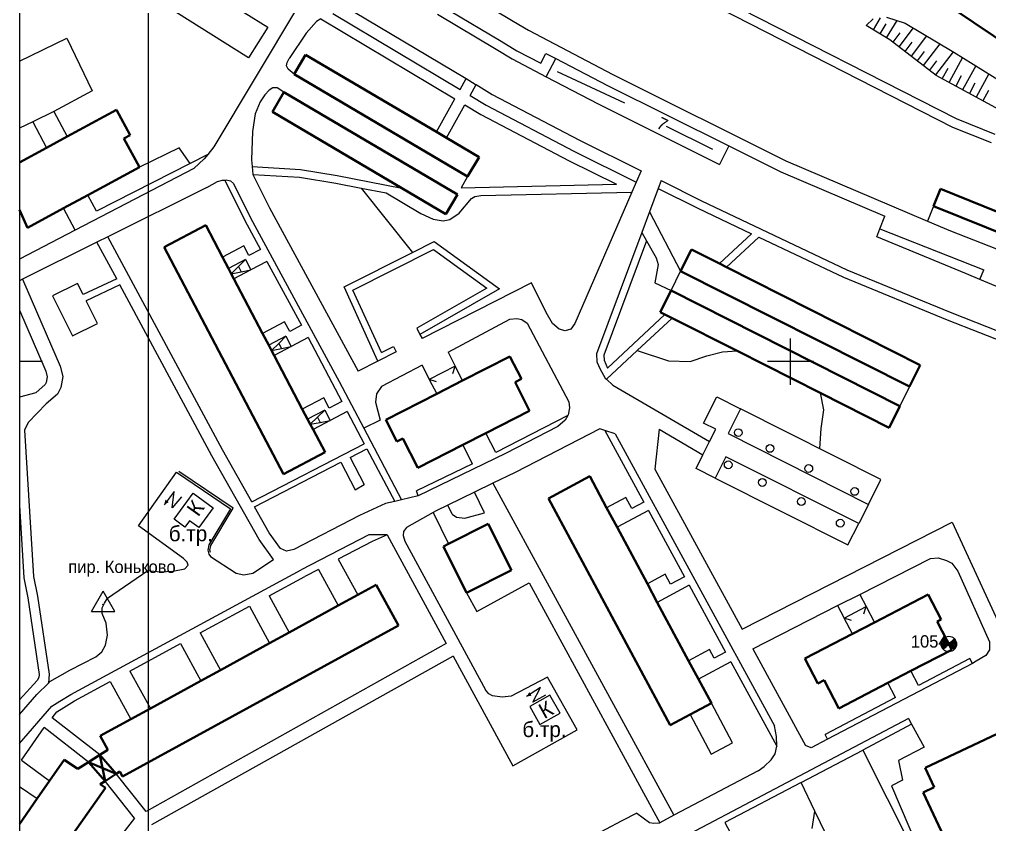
# Model space of a CAD drawing. Extents: x 1000 to 4000, y -5000 to -1000.
# Drawn here: x 1000 to 1251.6, y -3720.1 to -3511.3 of the extents above; entities that cross this region are included whole.
import ezdxf
from ezdxf.enums import TextEntityAlignment as Align

# ---------------------------------------------------------------- set-up
doc = ezdxf.new("R2010")
doc.units = 0
doc.header["$MEASUREMENT"] = 0
for name, color, linetype in [('1', 7, 'CONTINUOUS'), ('11', 7, 'CONTINUOUS'), ('16', 7, 'CONTINUOUS'), ('17', 7, 'CONTINUOUS'), ('2', 7, 'CONTINUOUS'), ('24', 7, 'CONTINUOUS'), ('37', 7, 'CONTINUOUS'), ('40', 7, 'CONTINUOUS'), ('42', 7, 'CONTINUOUS'), ('6', 7, 'CONTINUOUS'), ('7', 7, 'CONTINUOUS'), ('границы команд_1', 10, 'CONTINUOUS')]:
    doc.layers.add(name, color=color, linetype=linetype)
doc.styles.get("Standard").update_dxf_attribs({"font": 'txt', "height": 0.2})

msp = doc.modelspace()

# ---------------------------------------------------------------- linework, layer by layer
at = {"layer": '1', "color": 253, "linetype": 'Continuous', "lineweight": 0}
for p, q in [((1000, -3000), (1000, -4000)), ((1200, -3606.06), (1200, -3594.02)), ((1005.96, -3600), (1000, -3600)), ((1205.96, -3600), (1194.04, -3600))]:
    msp.add_line(p, q, dxfattribs=at)
at = {"layer": '11', "color": 253, "linetype": 'Continuous', "lineweight": 0}
for p, q in [((1035.13, -3494.94), (1064.44, -3513.36)), ((1059.45, -3521.3), (1030.14, -3502.88)), ((1064.44, -3513.36), (1059.45, -3521.3)), ((1101.96, -3571.73), (1107.56, -3568.91)), ((1107.56, -3568.91), (1124.51, -3581.2)), ((1084.19, -3580.68), (1101.96, -3571.73)), ((1092.95, -3599.95), (1084.19, -3580.68)), ((1124.51, -3581.2), (1103.88, -3592.99)), ((1230.81, -3606.53), (1228.35, -3611.6)), ((1177.45, -3616.01), (1180.88, -3609.22)), ((1180.88, -3609.22), (1187.01, -3612.3)), ((1180.6, -3617.59), (1177.45, -3616.01)), ((1178.99, -3620.78), (1180.6, -3617.59)), ((1177.28, -3624.18), (1178.99, -3620.78)), ((1175.49, -3627.75), (1177.28, -3624.18)), ((1180.45, -3630.25), (1175.49, -3627.75)), ((1220.19, -3637.06), (1217.69, -3642.03)), ((1202.72, -3709.17), (1218.72, -3700.73)), ((1218.72, -3700.73), (1231.59, -3726.32)), ((1206.32, -3716.56), (1202.72, -3709.17)), ((1216.98, -3738.45), (1206.32, -3716.56))]:
    msp.add_line(p, q, dxfattribs=at)
at = {"layer": '16', "color": 253, "linetype": 'Continuous', "lineweight": 0}
for p, q in [((1040.1, -3633.7), (1037.56, -3637.15)), ((1039.65, -3637.93), (1040.1, -3633.7)), ((1042.03, -3635.06), (1039.65, -3637.93)), ((1040.14, -3640.88), (1045.06, -3634.18)), ((1045.06, -3634.18), (1050.23, -3637.98)), ((1050.23, -3637.98), (1046.51, -3643.05)), ((1042.93, -3642.93), (1040.14, -3640.88)), ((1044.13, -3641.3), (1042.93, -3642.93)), ((1046.51, -3643.05), (1044.13, -3641.3)), ((1135.1, -3684.53), (1131.51, -3686.87)), ((1133.19, -3688.33), (1135.1, -3684.53)), ((1137.6, -3686.54), (1132.37, -3689.49)), ((1136.43, -3686.48), (1133.19, -3688.33)), ((1140.22, -3691.19), (1137.6, -3686.54)), ((1132.37, -3689.49), (1135, -3694.14)), ((1135, -3694.14), (1140.22, -3691.19))]:
    msp.add_line(p, q, dxfattribs=at)
for points in [[(1037.56, -3637.15), (1038.72, -3636.48), (1037.86, -3635.81)], [(1131.51, -3686.87), (1132.83, -3686.65), (1132.26, -3685.73)]]:
    msp.add_solid(points, dxfattribs=at)
at = {"layer": '2', "color": 253, "linetype": 'Continuous', "lineweight": 0}
for p, q in [((1018.71, -3664.78), (1021.71, -3659.58)), ((1024.71, -3664.78), (1021.71, -3659.58)), ((1018.71, -3664.78), (1024.71, -3664.78))]:
    msp.add_line(p, q, dxfattribs=at)
for centre, radius in [((1021.71, -3663.04), 0.098), ((1241.04, -3673.26), 2)]:
    msp.add_circle(centre, radius, dxfattribs=at)
msp.add_3dface([(1239.63, -3671.84), (1241.04, -3673.26), (1239.63, -3671.84)], dxfattribs=at)
at = {"layer": '24', "color": 253, "linetype": 'Continuous', "lineweight": 0}
for p, q in [((1096.21, -3492.77), (1128.04, -3511.78)), ((1182.48, -3506.18), (1242.98, -3537.05)), ((1072.14, -3508.14), (1050.39, -3544.39)), ((1081.27, -3509.79), (1114.29, -3529.51)), ((1086.67, -3509.27), (1115.86, -3526.7)), ((1111.56, -3509.03), (1124.91, -3517)), ((1181.39, -3508.32), (1241.98, -3539.25)), ((1077.04, -3511.89), (1074.39, -3514.91)), ((1078.18, -3511.21), (1077.04, -3511.89)), ((1078.18, -3511.21), (1112.93, -3531.96)), ((1108.47, -3510.01), (1123.66, -3519.08)), ((1128.04, -3511.78), (1132, -3514.17)), ((1074.39, -3514.91), (1069.96, -3521.48)), ((1132, -3514.17), (1153.94, -3525.64)), ((1000, -3522.14), (1012.3, -3516.23)), ((1012.3, -3516.23), (1018.89, -3529.86)), ((1124.91, -3517), (1129.01, -3519.47)), ((1123.66, -3519.08), (1127.82, -3521.59)), ((1129.01, -3519.47), (1135.21, -3522.72)), ((1069.28, -3523.41), (1069.45, -3522.51)), ((1069.45, -3522.51), (1069.96, -3521.48)), ((1127.82, -3521.59), (1136.63, -3526.2)), ((1135.21, -3522.72), (1136.56, -3520.15)), ((1136.56, -3520.15), (1139.1, -3521.48)), ((1136.63, -3526.2), (1139.1, -3521.48)), ((1139.1, -3521.48), (1152.49, -3528.48)), ((1069.67, -3524.24), (1069.28, -3523.41)), ((1071.23, -3525.54), (1069.67, -3524.24)), ((1114.29, -3529.51), (1115.86, -3526.7)), ((1115.86, -3526.7), (1118.24, -3528.12)), ((1136.63, -3526.2), (1150.07, -3533.23)), ((1153.94, -3525.64), (1198.8, -3547.96)), ((1018.89, -3529.86), (1008.92, -3535.23)), ((1064.81, -3529.66), (1063.63, -3530.89)), ((1065.7, -3529.1), (1064.81, -3529.66)), ((1066.82, -3529.1), (1065.7, -3529.1)), ((1068.58, -3530.24), (1066.82, -3529.1)), ((1116.88, -3531.06), (1118.45, -3528.25)), ((1118.24, -3528.12), (1118.45, -3528.25)), ((1118.45, -3528.25), (1122.65, -3530.78)), ((1152.49, -3528.48), (1183.97, -3544.14)), ((1063.63, -3530.89), (1062.43, -3532.67)), ((1108.16, -3540.51), (1112.93, -3531.96)), ((1116.88, -3531.06), (1121.08, -3533.59)), ((1122.65, -3530.78), (1145.28, -3542.62)), ((1062.43, -3532.67), (1061.17, -3535.84)), ((1110.75, -3542.03), (1115.51, -3533.51)), ((1115.51, -3533.51), (1119.7, -3536.03)), ((1121.08, -3533.59), (1143.81, -3545.49)), ((1150.07, -3533.23), (1181.6, -3548.91)), ((1008.92, -3535.23), (1003.44, -3537.89)), ((1008.92, -3535.23), (1012.42, -3541.7)), ((1061.17, -3535.84), (1060.44, -3540.41)), ((1119.7, -3536.03), (1142.54, -3547.98)), ((1242.98, -3537.05), (1253.01, -3541.05)), ((1003.44, -3537.89), (1000, -3539.57)), ((1003.44, -3537.89), (1007.06, -3544.6)), ((1241.98, -3539.25), (1252.05, -3543.27)), ((1060.44, -3540.41), (1060.21, -3547.78)), ((1145.28, -3542.62), (1161.25, -3550.57)), ((1050.39, -3544.39), (1048.83, -3546.39)), ((1183.97, -3544.14), (1181.6, -3548.91)), ((1183.97, -3544.14), (1197.46, -3550.85)), ((1048.83, -3546.39), (1044.31, -3548.69)), ((1047.95, -3547.51), (1045.23, -3550.02)), ((1048.83, -3546.39), (1047.95, -3547.51)), ((1143.81, -3545.49), (1159.97, -3553.52)), ((1045.23, -3550.02), (1014.49, -3566)), ((1044.31, -3548.69), (1019.97, -3561.06)), ((1060.21, -3547.78), (1060.38, -3549.5)), ((1060.38, -3549.5), (1060.58, -3551.54)), ((1060.38, -3549.5), (1072.89, -3550.21)), ((1072.89, -3550.21), (1082.4, -3551.78)), ((1142.54, -3547.98), (1154.82, -3554.09)), ((1198.8, -3547.96), (1235.52, -3563.63)), ((1060.58, -3551.54), (1072.67, -3552.22)), ((1060.58, -3551.54), (1064.87, -3560.17)), ((1072.67, -3552.22), (1082.05, -3553.77)), ((1082.4, -3551.78), (1099.17, -3555.05)), ((1116.25, -3552.07), (1114.6, -3554.99)), ((1161.25, -3550.57), (1159.97, -3553.52)), ((1197.46, -3550.85), (1224.41, -3562.36)), ((1048.64, -3554.92), (1022.93, -3567.69)), ((1048.64, -3554.92), (1051.4, -3553.39)), ((1051.4, -3553.39), (1052.67, -3553.02)), ((1052.67, -3553.02), (1053.25, -3552.98)), ((1053.25, -3552.98), (1053.61, -3552.96)), ((1053.25, -3552.98), (1058.46, -3563.49)), ((1053.61, -3552.96), (1054.78, -3553.19)), ((1054.78, -3553.19), (1055.5, -3553.85)), ((1055.5, -3553.85), (1059.91, -3562.74)), ((1082.05, -3553.77), (1088.6, -3555.05)), ((1088.6, -3555.05), (1095.15, -3556.33)), ((1114.6, -3554.99), (1154.82, -3554.09)), ((1159.97, -3553.52), (1158.83, -3556.13)), ((1165.67, -3555.16), (1163.41, -3561.22)), ((1166.42, -3553.14), (1165.67, -3555.16)), ((1165.67, -3555.16), (1175.96, -3560.28)), ((1166.42, -3553.14), (1176.9, -3558.35)), ((1019.97, -3561.06), (1017.73, -3556.9)), ((1095.15, -3556.33), (1104.14, -3561.62)), ((1114.04, -3561.54), (1117.23, -3557.77)), ((1117.23, -3557.77), (1118.15, -3557.26)), ((1118.15, -3557.26), (1119.66, -3557.01)), ((1119.66, -3557.01), (1158.83, -3556.13)), ((1158.83, -3556.13), (1144.05, -3590.19)), ((1014.49, -3566), (1011.42, -3560.31)), ((1064.87, -3560.17), (1087.83, -3602.56)), ((1175.96, -3560.28), (1189.88, -3566.89)), ((1176.9, -3558.35), (1214.57, -3576.23)), ((1237.08, -3559.76), (1235.52, -3563.63)), ((1059.91, -3562.74), (1082.93, -3605.22)), ((1104.14, -3561.62), (1107.33, -3563.13)), ((1111.61, -3563.22), (1114.04, -3561.54)), ((1163.41, -3561.22), (1161.4, -3566.62)), ((1163.41, -3561.22), (1171.47, -3576.57)), ((1223.16, -3565.62), (1224.41, -3562.36)), ((1058.46, -3563.49), (1062.52, -3570.98)), ((1107.33, -3563.13), (1109.93, -3563.55)), ((1109.93, -3563.55), (1111.61, -3563.22)), ((1235.52, -3563.63), (1241.51, -3566.19)), ((1014.49, -3566), (1000, -3573.53)), ((1022.93, -3567.69), (1020.11, -3569.09)), ((1052.63, -3622.95), (1022.93, -3567.69)), ((1161.4, -3566.62), (1149.7, -3598.06)), ((1161.4, -3566.62), (1162.61, -3568.74)), ((1189.88, -3566.89), (1181.55, -3574.65)), ((1191.79, -3567.8), (1183.41, -3575.6)), ((1191.79, -3567.8), (1213.7, -3578.2)), ((1222.35, -3567.73), (1223.16, -3565.62)), ((1245.6, -3577.26), (1222.35, -3567.73)), ((1223.16, -3565.62), (1250.12, -3576.29)), ((1241.51, -3566.19), (1255.39, -3571.56)), ((1020.11, -3569.09), (1000.81, -3578.67)), ((1025.23, -3578.62), (1020.11, -3569.09)), ((1058.21, -3570.03), (1052.65, -3572.95)), ((1059.54, -3572.55), (1058.21, -3570.03)), ((1162.61, -3568.74), (1151.59, -3598.36)), ((1162.61, -3568.74), (1165.15, -3573.18)), ((1062.52, -3570.98), (1059.54, -3572.55)), ((1086.51, -3581.5), (1107.39, -3570.98)), ((1107.39, -3570.98), (1121.25, -3581.03)), ((1064.21, -3574.09), (1060.05, -3576.28)), ((1064.21, -3574.09), (1073.18, -3590.64)), ((1165.69, -3574.89), (1164.79, -3579.66)), ((1165.15, -3573.18), (1165.69, -3574.89)), ((1169.01, -3581.63), (1171.47, -3576.57)), ((1214.57, -3576.23), (1241.4, -3587.19)), ((1249.08, -3578.74), (1245.6, -3577.26)), ((1249.08, -3578.74), (1250.12, -3576.29)), ((1000.81, -3578.67), (1000, -3579.07)), ((1000.81, -3578.67), (1010.59, -3601.25)), ((1015.05, -3579.77), (1008.59, -3582.99)), ((1016.5, -3582.68), (1015.05, -3579.77)), ((1025.23, -3578.62), (1016.5, -3582.68)), ((1026.06, -3580.16), (1017.28, -3584.25)), ((1049.88, -3624.47), (1026.06, -3580.16)), ((1132.81, -3579.64), (1104.44, -3594.09)), ((1136.6, -3587.35), (1132.81, -3579.64)), ((1164.79, -3579.66), (1169.01, -3581.63)), ((1213.7, -3578.2), (1240.6, -3589.18)), ((1258.68, -3582.81), (1249.08, -3578.74)), ((1093.88, -3597.72), (1086.51, -3581.5)), ((1121.25, -3581.03), (1103.08, -3591.41)), ((1008.59, -3582.99), (1013.77, -3593.39)), ((1020.23, -3590.18), (1017.28, -3584.25)), ((1000, -3586.7), (1006.84, -3602.5)), ((1138.29, -3590.13), (1136.6, -3587.35)), ((1167.41, -3587.82), (1152.49, -3601.72)), ((1241.4, -3587.19), (1270.11, -3598.56)), ((1013.77, -3593.39), (1020.23, -3590.18)), ((1068.77, -3589.71), (1063.05, -3592.72)), ((1070.11, -3592.25), (1068.77, -3589.71)), ((1111.16, -3597.56), (1127.17, -3589.02)), ((1127.17, -3589.02), (1129.02, -3588.88)), ((1129.02, -3588.88), (1130.32, -3589.16)), ((1130.32, -3589.16), (1131.68, -3590.11)), ((1131.68, -3590.11), (1142.49, -3610.47)), ((1140.02, -3591.64), (1138.29, -3590.13)), ((1144.05, -3590.19), (1143.01, -3591.6)), ((1169.28, -3588.76), (1160.25, -3597.18)), ((1240.6, -3589.18), (1260.99, -3597.26)), ((1073.18, -3590.64), (1070.11, -3592.25)), ((1103.08, -3591.41), (1103.88, -3592.99)), ((1103.88, -3592.99), (1104.44, -3594.09)), ((1141.54, -3592.11), (1140.02, -3591.64)), ((1143.01, -3591.6), (1141.54, -3592.11)), ((1074.91, -3593.84), (1070.51, -3596.16)), ((1074.91, -3593.84), (1083.64, -3610.37)), ((1097.71, -3597.52), (1092.95, -3599.95)), ((1093.88, -3597.72), (1097, -3596.13)), ((1097, -3596.13), (1097.71, -3597.52)), ((1111.16, -3597.56), (1113.03, -3601.22)), ((1160.25, -3597.18), (1152.25, -3604.63)), ((1092.95, -3599.95), (1087.83, -3602.56)), ((1149.7, -3598.06), (1149.79, -3600.07)), ((1149.79, -3600.07), (1150.59, -3602.02)), ((1151.59, -3598.36), (1151.65, -3599.66)), ((1151.65, -3599.66), (1152.49, -3601.72)), ((1006.84, -3602.5), (1007.2, -3604.01)), ((1010.59, -3601.25), (1011.22, -3603.87)), ((1104.44, -3600.99), (1093.93, -3606.51)), ((1104.44, -3600.99), (1106.3, -3604.65)), ((1150.59, -3602.02), (1151.92, -3604.33)), ((1006.95, -3605.5), (1006.7, -3605.99)), ((1007.2, -3604.01), (1006.95, -3605.5)), ((1011.22, -3603.87), (1010.73, -3606.77)), ((1082.93, -3605.22), (1089.33, -3617.33)), ((1151.92, -3604.33), (1152.25, -3604.63)), ((1152.25, -3604.63), (1153.88, -3606.11)), ((1004.24, -3608.1), (1000, -3609.29)), ((1006.7, -3605.99), (1004.24, -3608.1)), ((1010.73, -3606.77), (1009.84, -3608.49)), ((1093.93, -3606.51), (1092.63, -3608.42)), ((1153.88, -3606.11), (1178.99, -3620.78)), ((1009.84, -3608.49), (1006.94, -3610.97)), ((1078.92, -3609.41), (1073.37, -3612.34)), ((1080.34, -3612.11), (1078.92, -3609.41)), ((1083.64, -3610.37), (1080.34, -3612.11)), ((1092.63, -3608.42), (1092.35, -3610.6)), ((1092.35, -3610.6), (1093.58, -3615.25)), ((1142.49, -3610.47), (1142.7, -3612.04)), ((1006.94, -3610.97), (1002.24, -3615.79)), ((1085.01, -3612.97), (1080.58, -3615.3)), ((1085.01, -3612.97), (1089.42, -3621.32)), ((1142.7, -3612.04), (1142.36, -3613.81)), ((1093.58, -3615.25), (1089.33, -3617.33)), ((1142.23, -3614.03), (1123.55, -3623.63)), ((1141.54, -3615.25), (1139.62, -3616.89)), ((1142.23, -3614.03), (1141.54, -3615.25)), ((1142.36, -3613.81), (1142.23, -3614.03)), ((1002.24, -3615.79), (1001.35, -3617.86)), ((1001.35, -3617.86), (1003.69, -3655.77)), ((1089.33, -3617.33), (1099.12, -3635.88)), ((1139.62, -3616.89), (1126.08, -3623.85)), ((1150.55, -3617.47), (1128.54, -3628.79)), ((1151.83, -3617.89), (1150.55, -3617.47)), ((1151.83, -3617.89), (1161.96, -3636.46)), ((1154.54, -3618.75), (1151.83, -3617.89)), ((1165.88, -3617.52), (1164.81, -3627.89)), ((1165.88, -3617.52), (1177.28, -3624.18)), ((1123.55, -3623.63), (1120.98, -3618.58)), ((1154.54, -3618.75), (1195.81, -3694.48)), ((1060.26, -3636.43), (1052.63, -3622.95)), ((1060.26, -3636.43), (1089.42, -3621.32)), ((1085.76, -3624.89), (1090.12, -3622.63)), ((1090.12, -3622.63), (1097.34, -3636.31)), ((1117.5, -3626.52), (1115.01, -3621.62)), ((1062.15, -3646.17), (1049.88, -3624.47)), ((1085.76, -3624.89), (1089.39, -3631.91)), ((1126.08, -3623.85), (1103.43, -3634.85)), ((1060.99, -3637.72), (1083.34, -3626.15)), ((1083.34, -3626.15), (1087.04, -3633.29)), ((1117.5, -3626.52), (1102.98, -3633.57)), ((1164.81, -3627.89), (1187.41, -3669.38)), ((1030.91, -3642.61), (1040.7, -3628.68)), ((1040.7, -3628.68), (1054.78, -3638.22)), ((1128.54, -3628.79), (1122.82, -3631.57)), ((1087.04, -3633.29), (1089.39, -3631.91)), ((1122.82, -3631.57), (1118.05, -3633.89)), ((1122.82, -3631.57), (1169.74, -3717.64)), ((1103.43, -3634.85), (1099.12, -3635.88)), ((1103.43, -3634.85), (1102.98, -3633.57)), ((1118.05, -3633.89), (1111.14, -3637.24)), ((1120.66, -3639.27), (1118.05, -3633.89)), ((1157.28, -3635.23), (1152.27, -3637.91)), ((1158.83, -3638.13), (1157.28, -3635.23)), ((1000, -3637.34), (1001.16, -3656.09)), ((1054.78, -3638.22), (1049.15, -3647.53)), ((1064.8, -3644.46), (1060.99, -3637.72)), ((1094.97, -3636.87), (1088.19, -3639.95)), ((1097.34, -3636.31), (1094.97, -3636.87)), ((1099.12, -3635.88), (1097.34, -3636.31)), ((1111.14, -3637.24), (1108.06, -3638.74)), ((1112.27, -3639.57), (1111.14, -3637.24)), ((1161.96, -3636.46), (1158.83, -3638.13)), ((1088.19, -3639.95), (1071.16, -3648.76)), ((1107.27, -3639.18), (1100.41, -3643.03)), ((1108.06, -3638.74), (1107.27, -3639.18)), ((1107.27, -3639.18), (1111.32, -3647.28)), ((1112.27, -3639.57), (1113.4, -3640.36)), ((1113.4, -3640.36), (1115.48, -3640.61)), ((1115.48, -3640.61), (1120.66, -3639.27)), ((1163.14, -3638.63), (1154.99, -3642.99)), ((1163.14, -3638.63), (1172.51, -3655.81)), ((1042.58, -3651.11), (1030.91, -3642.61)), ((1100.41, -3643.03), (1099.65, -3644.08)), ((1187.41, -3669.38), (1241.94, -3641.7)), ((1241.94, -3641.7), (1257.56, -3675.7)), ((1067.74, -3648.49), (1064.8, -3644.46)), ((1090.6, -3644.91), (1073.06, -3653.99)), ((1095.39, -3644.91), (1090.6, -3644.91)), ((1095.39, -3644.91), (1091.47, -3646.69)), ((1095.39, -3644.91), (1110.7, -3673.11)), ((1099.65, -3644.08), (1099.54, -3645.12)), ((1099.54, -3645.12), (1099.95, -3646.57)), ((1049.15, -3647.53), (1048.91, -3648.94)), ((1065.91, -3651.32), (1062.15, -3646.17)), ((1091.47, -3646.69), (1082.68, -3651.24)), ((1099.95, -3646.57), (1120.9, -3685.16)), ((1048.91, -3648.94), (1049.09, -3649.99)), ((1049.09, -3649.99), (1049.56, -3650.58)), ((1049.56, -3650.58), (1056.18, -3654.91)), ((1069.31, -3649.17), (1067.74, -3648.49)), ((1071.16, -3648.76), (1069.31, -3649.17)), ((1043.52, -3652.04), (1042.58, -3651.11)), ((1042.93, -3653.74), (1043.81, -3652.8)), ((1043.81, -3652.8), (1043.52, -3652.04)), ((1060.52, -3654.91), (1065.91, -3651.32)), ((1082.68, -3651.24), (1087.76, -3660.51)), ((1217.99, -3660.38), (1236.27, -3651.09)), ((1236.27, -3651.09), (1238.27, -3650.91)), ((1238.27, -3650.91), (1240.46, -3651.57)), ((1240.46, -3651.57), (1241.79, -3652.33)), ((1241.79, -3652.33), (1243.41, -3654.33)), ((1003.69, -3655.77), (1004.66, -3660.87)), ((1013.31, -3686.3), (1073.06, -3653.99)), ((1022.89, -3661.39), (1033.27, -3654.19)), ((1033.27, -3654.19), (1036.54, -3654.5)), ((1036.54, -3654.5), (1039.83, -3654.39)), ((1039.83, -3654.39), (1042.93, -3653.74)), ((1056.18, -3654.91), (1058.23, -3655.32)), ((1058.23, -3655.32), (1060.52, -3654.91)), ((1064.76, -3660.73), (1074, -3655.73)), ((1077.54, -3653.9), (1074, -3655.73)), ((1077.54, -3653.9), (1082.68, -3663.29)), ((1167.49, -3655.16), (1162.85, -3657.65)), ((1168.88, -3657.76), (1167.49, -3655.16)), ((1172.51, -3655.81), (1168.88, -3657.76)), ((1243.41, -3654.33), (1251.6, -3672.68)), ((1001.16, -3656.09), (1002.15, -3661.3)), ((1118.61, -3664.82), (1132.19, -3657.41)), ((1132.19, -3657.41), (1166.07, -3719.57)), ((1173.71, -3658.03), (1165.44, -3662.47)), ((1173.71, -3658.03), (1183.15, -3675.34)), ((1004.66, -3660.87), (1007.69, -3681.04)), ((1064.76, -3660.73), (1069.97, -3670.25)), ((1115.96, -3659.96), (1118.61, -3664.82)), ((1212.21, -3663.31), (1217.99, -3660.38)), ((1217.99, -3660.38), (1219.64, -3663.57)), ((1002.15, -3661.3), (1005.13, -3681.13)), ((1021.43, -3663.85), (1022.07, -3662.62)), ((1022.07, -3662.62), (1022.89, -3661.39)), ((1190.2, -3674.48), (1212.21, -3663.31)), ((1212.21, -3663.31), (1213.89, -3666.55)), ((1021.49, -3665.37), (1021.43, -3663.85)), ((1022.54, -3667.83), (1021.49, -3665.37)), ((1046.89, -3670.39), (1059.67, -3663.48)), ((1059.67, -3663.48), (1064.9, -3673.03)), ((1022.89, -3670.93), (1022.54, -3667.83)), ((1022.31, -3673.57), (1022.89, -3670.93)), ((1046.89, -3670.39), (1052.15, -3680.01)), ((1028.65, -3680.26), (1041.8, -3673.15)), ((1110.7, -3673.11), (1032.88, -3716.63)), ((1041.8, -3673.15), (1047.08, -3682.79)), ((1251.6, -3672.68), (1251.6, -3674.77)), ((1019.79, -3676.55), (1021.37, -3675.32)), ((1021.37, -3675.32), (1022.31, -3673.57)), ((1178.99, -3674.64), (1173.54, -3677.57)), ((1180.21, -3676.92), (1178.99, -3674.64)), ((1183.15, -3675.34), (1180.21, -3676.92)), ((1190.2, -3674.48), (1203.88, -3699.6)), ((1251.6, -3674.77), (1250.65, -3676.2)), ((1013.1, -3680.07), (1019.79, -3676.55)), ((1112.48, -3676.39), (1034.27, -3720.14)), ((1112.48, -3676.39), (1127.93, -3704.86)), ((1184.5, -3677.83), (1176.09, -3682.34)), ((1184.5, -3677.83), (1196.42, -3699.7)), ((1247.14, -3678.26), (1209.57, -3697.93)), ((1246.5, -3677.04), (1233.16, -3684.03)), ((1247.14, -3678.26), (1246.5, -3677.04)), ((1248.17, -3677.72), (1247.14, -3678.26)), ((1250.65, -3676.2), (1248.17, -3677.72)), ((1007.69, -3681.04), (1007.51, -3683.37)), ((1007.88, -3682.99), (1013.1, -3680.07)), ((1028.65, -3680.26), (1033.96, -3689.97)), ((1233.16, -3684.03), (1231.19, -3680.24)), ((1004.62, -3682.68), (1000, -3687.76)), ((1004.54, -3686.33), (1007.51, -3683.37)), ((1005.07, -3681.95), (1004.62, -3682.68)), ((1005.13, -3681.13), (1005.07, -3681.95)), ((1007.51, -3683.37), (1007.88, -3682.99)), ((1014.3, -3688.02), (1023.56, -3683.01)), ((1023.56, -3683.01), (1028.89, -3692.74)), ((1136.97, -3681.84), (1127.52, -3686.81)), ((1144.68, -3695.5), (1136.97, -3681.84)), ((1227.24, -3687.12), (1225.26, -3683.31)), ((1121.71, -3686.14), (1120.9, -3685.16)), ((1000, -3691.54), (1004.54, -3686.33)), ((1008.42, -3689.35), (1010.45, -3688.06)), ((1010.45, -3688.06), (1013.31, -3686.3)), ((1011.5, -3689.73), (1014.3, -3688.02)), ((1122.71, -3686.72), (1121.71, -3686.14)), ((1125.19, -3687.05), (1122.71, -3686.72)), ((1127.52, -3686.81), (1125.19, -3687.05)), ((1184.94, -3698.84), (1179.45, -3688.6)), ((1227.24, -3687.12), (1208.93, -3696.71)), ((1000, -3699.06), (1008.42, -3689.35)), ((1008.47, -3692.39), (1009.74, -3690.85)), ((1009.74, -3690.85), (1011.5, -3689.73)), ((1020.87, -3702), (1008.47, -3692.39)), ((1230.57, -3692.53), (1161.42, -3728.97)), ((1173.92, -3691.56), (1179.41, -3701.81)), ((1230.57, -3692.53), (1231.4, -3694.05)), ((1000.51, -3703.33), (1006.38, -3694.91)), ((1017.94, -3703.87), (1006.38, -3694.91)), ((1127.93, -3704.86), (1144.68, -3695.5)), ((1196.38, -3697.21), (1195.81, -3694.48)), ((1231.4, -3694.05), (1218.72, -3700.73)), ((1231.4, -3694.05), (1234.67, -3700.02)), ((1196.42, -3699.7), (1196.38, -3697.21)), ((1209.57, -3697.93), (1205.32, -3700.16)), ((1209.57, -3697.93), (1208.93, -3696.71)), ((1179.41, -3701.81), (1184.94, -3698.84)), ((1195.96, -3701.72), (1196.42, -3699.7)), ((1205.32, -3700.16), (1203.88, -3699.6)), ((1234.67, -3700.02), (1228.01, -3703.44)), ((1000.51, -3703.33), (1007.81, -3708.72)), ((1193.13, -3705), (1195, -3703.28)), ((1195, -3703.28), (1195.96, -3701.72)), ((1228.01, -3703.44), (1229.05, -3708.58)), ((1191.57, -3706.14), (1169.74, -3717.64)), ((1191.57, -3706.14), (1193.13, -3705)), ((1032.88, -3716.63), (1025.13, -3706.91)), ((1229.05, -3708.58), (1226.2, -3710.01)), ((1000, -3710.16), (1004.62, -3713.31)), ((1029.85, -3718.37), (1022.2, -3708.77)), ((1202.72, -3709.17), (1182.99, -3719.56)), ((1226.2, -3710.01), (1232.96, -3725.98)), ((1029.85, -3718.37), (1000, -3756.71)), ((1160.13, -3717.06), (1156.24, -3719.11)), ((1160.13, -3717.06), (1163.4, -3719.48)), ((1169.74, -3717.64), (1166.07, -3719.57)), ((1156.24, -3719.11), (1141.16, -3727.01)), ((1163.4, -3719.48), (1164.55, -3719.71)), ((1164.55, -3719.71), (1166.07, -3719.57)), ((1182.99, -3719.56), (1187.76, -3728.45))]:
    msp.add_line(p, q, dxfattribs=at)
at = {"layer": '37', "color": 253, "linetype": 'Continuous', "lineweight": 0}
for p, q in [((1219.62, -3512.95), (1221.41, -3511.16)), ((1223.25, -3510.95), (1221.4, -3514.02)), ((1224.66, -3512.48), (1223.11, -3515.05)), ((1227.52, -3511.61), (1224.82, -3516.09)), ((1224.86, -3510.77), (1229.72, -3512.31)), ((1229.72, -3512.31), (1242.38, -3519.84)), ((1225.75, -3516.65), (1219.62, -3512.95)), ((1228.3, -3514.82), (1226.48, -3517.2)), ((1231.8, -3513.54), (1228.07, -3518.42)), ((1237.77, -3525.84), (1225.75, -3516.65)), ((1231.48, -3517.25), (1229.65, -3519.63)), ((1235.26, -3515.6), (1231.24, -3520.85)), ((1234.65, -3519.68), (1232.83, -3522.06)), ((1238.72, -3517.66), (1234.42, -3523.28)), ((1242.18, -3519.72), (1237.6, -3525.71)), ((1242.38, -3519.84), (1257.59, -3529.29)), ((1237.83, -3522.11), (1236.01, -3524.49)), ((1244.6, -3521.22), (1241.09, -3527.65)), ((1240.77, -3524.06), (1239.33, -3526.7)), ((1248, -3523.34), (1244.6, -3529.57)), ((1265.39, -3540.91), (1237.77, -3525.84)), ((1244.28, -3525.98), (1242.85, -3528.61)), ((1251.41, -3525.45), (1248.11, -3531.49)), ((1247.79, -3527.89), (1246.36, -3530.53)), ((1251.31, -3529.81), (1249.87, -3532.44)), ((1055.45, -3638.07), (1041.38, -3628.53)), ((1049.62, -3647.71), (1055.45, -3638.07)), ((1049.42, -3648.94), (1049.62, -3647.71)), ((1049.52, -3649.53), (1049.42, -3648.94))]:
    msp.add_line(p, q, dxfattribs=at)
at = {"layer": '40', "color": 253, "linetype": 'Continuous', "lineweight": 0}
for p, q in [((1139.44, -3524.84), (1156.89, -3532.96)), ((1179.83, -3545.09), (1167.86, -3539.09)), ((1041.43, -3544.64), (1031.11, -3549.67)), ((1044.31, -3548.69), (1041.43, -3544.64)), ((1088.6, -3555.05), (1101.96, -3571.73)), ((1160.25, -3597.18), (1168.35, -3599.83)), ((1178.31, -3598.59), (1182.36, -3597.5)), ((1182.36, -3597.5), (1186.14, -3597.28)), ((1168.35, -3599.83), (1173.95, -3599.99)), ((1173.95, -3599.99), (1178.31, -3598.59)), ((1207.68, -3608.16), (1208.5, -3612.58)), ((1208.5, -3612.58), (1207.88, -3617.4)), ((1207.88, -3617.4), (1207.46, -3622.59)), ((1205.64, -3721.08), (1206.32, -3716.56))]:
    msp.add_line(p, q, dxfattribs=at)
at = {"layer": '6', "color": 253, "linetype": 'Continuous', "lineweight": 40}
for p, q in [((1284.73, -3537.24), (1212.9, -3488.8)), ((1071.23, -3525.54), (1074.2, -3520.5)), ((1074.2, -3520.5), (1108.16, -3540.51)), ((1116.25, -3552.07), (1071.23, -3525.54)), ((1065.61, -3535.28), (1068.58, -3530.24)), ((1068.58, -3530.24), (1113.6, -3556.76)), ((1025.17, -3534.81), (1012.42, -3541.7)), ((1028.7, -3541.34), (1025.17, -3534.81)), ((1099.17, -3555.05), (1065.61, -3535.28)), ((1012.42, -3541.7), (1007.06, -3544.6)), ((1027.09, -3542.22), (1028.7, -3541.34)), ((1031.11, -3549.67), (1027.09, -3542.22)), ((1108.16, -3540.51), (1110.75, -3542.03)), ((1110.75, -3542.03), (1119.22, -3547.02)), ((1007.06, -3544.6), (1000, -3548.41)), ((1119.22, -3547.02), (1116.25, -3552.07)), ((1017.73, -3556.9), (1031.11, -3549.67)), ((1110.63, -3561.8), (1099.17, -3555.05)), ((1011.42, -3560.31), (1017.73, -3556.9)), ((1113.6, -3556.76), (1110.63, -3561.8)), ((1238.87, -3555.3), (1237.08, -3559.76)), ((1268.53, -3567.22), (1238.87, -3555.3)), ((1002.1, -3565.34), (1011.42, -3560.31)), ((1237.08, -3559.76), (1266.74, -3571.68)), ((1000, -3560.71), (1002.1, -3565.34)), ((1048.31, -3564.69), (1037.58, -3570.34)), ((1052.65, -3572.95), (1048.31, -3564.69)), ((1037.58, -3570.34), (1068.53, -3629.19)), ((1171.47, -3576.57), (1174.29, -3570.99)), ((1174.29, -3570.99), (1181.55, -3574.65)), ((1054.21, -3575.92), (1052.65, -3572.95)), ((1181.55, -3574.65), (1183.41, -3575.6)), ((1054.92, -3577.26), (1054.21, -3575.92)), ((1055.63, -3578.6), (1054.92, -3577.26)), ((1230.81, -3606.53), (1171.47, -3576.57)), ((1183.41, -3575.6), (1233.63, -3600.95)), ((1063.05, -3592.72), (1055.63, -3578.6)), ((1166.19, -3587.21), (1169.01, -3581.63)), ((1169.01, -3581.63), (1228.35, -3611.6)), ((1167.41, -3587.82), (1166.19, -3587.21)), ((1169.28, -3588.76), (1167.41, -3587.82)), ((1186.14, -3597.28), (1169.28, -3588.76)), ((1064.67, -3595.8), (1063.05, -3592.72)), ((1065.38, -3597.14), (1064.67, -3595.8)), ((1066.08, -3598.49), (1065.38, -3597.14)), ((1207.68, -3608.16), (1186.14, -3597.28)), ((1073.37, -3612.34), (1066.08, -3598.49)), ((1114.95, -3604.98), (1127.22, -3598.72)), ((1127.22, -3598.72), (1130.19, -3604.55)), ((1233.63, -3600.95), (1230.81, -3606.53)), ((1108.22, -3608.41), (1114.95, -3604.98)), ((1130.19, -3604.55), (1128.55, -3605.39)), ((1128.55, -3605.39), (1132.32, -3612.79)), ((1095.01, -3615.15), (1108.22, -3608.41)), ((1225.53, -3617.18), (1207.68, -3608.16)), ((1074.74, -3614.94), (1073.37, -3612.34)), ((1132.32, -3612.79), (1120.98, -3618.58)), ((1228.35, -3611.6), (1225.53, -3617.18)), ((1075.44, -3616.28), (1074.74, -3614.94)), ((1097.86, -3620.74), (1095.01, -3615.15)), ((1076.15, -3617.63), (1075.44, -3616.28)), ((1079.26, -3623.54), (1076.15, -3617.63)), ((1099.43, -3619.94), (1097.86, -3620.74)), ((1103.32, -3627.58), (1099.43, -3619.94)), ((1120.98, -3618.58), (1115.01, -3621.62)), ((1115.01, -3621.62), (1103.32, -3627.58)), ((1068.53, -3629.19), (1079.26, -3623.54)), ((1147.9, -3629.78), (1137.22, -3635.51)), ((1152.27, -3637.91), (1147.9, -3629.78)), ((1137.22, -3635.51), (1168.76, -3694.33)), ((1154.99, -3642.99), (1152.27, -3637.91)), ((1121.61, -3642.14), (1111.32, -3647.28)), ((1127.6, -3654.13), (1121.61, -3642.14)), ((1162.85, -3657.65), (1154.99, -3642.99)), ((1111.32, -3647.28), (1109.96, -3647.96)), ((1109.96, -3647.96), (1115.96, -3659.96)), ((1115.96, -3659.96), (1127.6, -3654.13)), ((1087.76, -3660.51), (1092.52, -3657.91)), ((1092.52, -3657.91), (1098.29, -3668.44)), ((1165.44, -3662.47), (1162.85, -3657.65)), ((1082.68, -3663.29), (1087.76, -3660.51)), ((1221.77, -3667.66), (1235.72, -3660.42)), ((1235.72, -3660.42), (1239.08, -3666.89)), ((1069.97, -3670.25), (1082.68, -3663.29)), ((1173.54, -3677.57), (1165.44, -3662.47)), ((1098.29, -3668.44), (1026.74, -3707.61)), ((1216.02, -3670.64), (1221.77, -3667.66)), ((1239.08, -3666.89), (1238.03, -3667.43)), ((1238.03, -3667.43), (1241.82, -3674.73)), ((1064.9, -3673.03), (1069.97, -3670.25)), ((1203.7, -3677.03), (1216.02, -3670.64)), ((1052.15, -3680.01), (1064.9, -3673.03)), ((1241.82, -3674.73), (1231.19, -3680.24)), ((1176.09, -3682.34), (1173.54, -3677.57)), ((1207.04, -3683.45), (1203.7, -3677.03)), ((1047.08, -3682.79), (1052.15, -3680.01)), ((1231.19, -3680.24), (1225.26, -3683.31)), ((1033.96, -3689.97), (1047.08, -3682.79)), ((1179.45, -3688.6), (1176.09, -3682.34)), ((1208.7, -3682.59), (1207.04, -3683.45)), ((1212.5, -3689.93), (1208.7, -3682.59)), ((1225.26, -3683.31), (1212.5, -3689.93)), ((1173.92, -3691.56), (1179.45, -3688.6)), ((1028.89, -3692.74), (1033.96, -3689.97)), ((1020.97, -3697.08), (1028.89, -3692.74)), ((1168.76, -3694.33), (1173.92, -3691.56)), ((1022.95, -3700.68), (1020.97, -3697.08)), ((1234.9, -3705.35), (1253.59, -3696.54)), ((1020.87, -3702), (1022.95, -3700.68)), ((1011.6, -3703.24), (1007.81, -3708.72)), ((1011.6, -3703.24), (1015.13, -3705.65)), ((1017.94, -3703.87), (1020.87, -3702)), ((1022.2, -3708.77), (1020.87, -3702)), ((1020.87, -3702), (1025.13, -3706.91)), ((1015.13, -3705.65), (1017.94, -3703.87)), ((1017.94, -3703.87), (1022.2, -3708.77)), ((1025.13, -3706.91), (1017.94, -3703.87)), ((1237.28, -3710.38), (1234.9, -3705.35)), ((1007.81, -3708.72), (1004.62, -3713.31)), ((1022.2, -3708.77), (1025.13, -3706.91)), ((1025.13, -3706.91), (1026.04, -3706.33)), ((1026.74, -3707.61), (1026.04, -3706.33)), ((1000, -3742.15), (1022.29, -3710.53)), ((1020.91, -3709.59), (1022.2, -3708.77)), ((1020.91, -3709.59), (1022.29, -3710.53)), ((1234.4, -3711.74), (1237.28, -3710.38)), ((1004.62, -3713.31), (1000, -3719.98)), ((1241.06, -3725.87), (1234.4, -3711.74))]:
    msp.add_line(p, q, dxfattribs=at)
at = {"layer": '7', "color": 253, "linetype": 'Continuous', "lineweight": 0}
for p, q in [((1058.64, -3573.59), (1054.21, -3575.92)), ((1058.64, -3573.59), (1056.78, -3575.43)), ((1058.64, -3573.59), (1060.05, -3576.28)), ((1056.78, -3575.43), (1054.92, -3577.26)), ((1054.92, -3577.26), (1057.49, -3576.77)), ((1054.92, -3577.26), (1054.92, -3577.26)), ((1060.05, -3576.28), (1055.63, -3578.6)), ((1056.78, -3575.43), (1057.49, -3576.77)), ((1057.49, -3576.77), (1060.05, -3576.28)), ((1069.1, -3593.47), (1064.67, -3595.8)), ((1067.24, -3595.31), (1065.38, -3597.14)), ((1069.1, -3593.47), (1067.24, -3595.31)), ((1067.24, -3595.31), (1067.94, -3596.65)), ((1069.1, -3593.47), (1070.51, -3596.16)), ((1065.38, -3597.14), (1067.94, -3596.65)), ((1065.38, -3597.14), (1065.38, -3597.14)), ((1070.51, -3596.16), (1066.08, -3598.49)), ((1067.94, -3596.65), (1070.51, -3596.16)), ((1113.03, -3601.22), (1106.3, -3604.65)), ((1112.41, -3603.12), (1113.03, -3601.22)), ((1114.95, -3604.98), (1113.03, -3601.22)), ((1108.21, -3605.27), (1106.3, -3604.65)), ((1106.3, -3604.65), (1108.22, -3608.41)), ((1079.17, -3612.61), (1074.74, -3614.94)), ((1079.17, -3612.61), (1077.31, -3614.45)), ((1079.17, -3612.61), (1080.58, -3615.3)), ((1187.01, -3612.3), (1183.77, -3618.72)), ((1223.43, -3630.62), (1187.01, -3612.3)), ((1077.31, -3614.45), (1075.44, -3616.28)), ((1080.58, -3615.3), (1076.15, -3617.63)), ((1077.31, -3614.45), (1078.01, -3615.79)), ((1078.01, -3615.79), (1080.58, -3615.3)), ((1075.44, -3616.28), (1078.01, -3615.79)), ((1075.44, -3616.28), (1075.44, -3616.28)), ((1183.77, -3618.72), (1220.19, -3637.06)), ((1183.24, -3624.69), (1180.45, -3630.25)), ((1217.69, -3642.03), (1183.24, -3624.69)), ((1180.45, -3630.25), (1214.89, -3647.58)), ((1220.19, -3637.06), (1223.43, -3630.62)), ((1214.89, -3647.58), (1217.69, -3642.03)), ((1213.89, -3666.55), (1219.64, -3663.57)), ((1219.04, -3665.47), (1219.64, -3663.57)), ((1219.64, -3663.57), (1221.77, -3667.66)), ((1215.8, -3667.15), (1213.89, -3666.55)), ((1216.02, -3670.64), (1213.89, -3666.55))]:
    msp.add_line(p, q, dxfattribs=at)
for centre in [(1186.42, -3618.45), (1194.65, -3622.56), (1183.82, -3626.8), (1204.72, -3627.76), (1192.66, -3631.38), (1216.64, -3633.71), (1202.8, -3636.31), (1212.87, -3641.92)]:
    msp.add_circle(centre, 1, dxfattribs=at)
at = {"layer": 'границы команд_1', "color": 251, "lineweight": 0}
msp.add_lwpolyline([(1033.44, -1863.26), (3102.46, -1863.26), (3102.46, -4710.9), (1033.44, -4710.9)], close=True, dxfattribs=at)

# ---------------------------------------------------------------- texts
at = {"layer": '17', "color": 253, "linetype": 'Continuous', "lineweight": 0}
for rotation, p in [(54.6294, (1045.64, -3638.03)), (28.9538, (1136.51, -3690.27))]:
    msp.add_text('К', height=4, rotation=rotation, dxfattribs=at).set_placement(p, align=Align.MIDDLE)
for p in [(1044.47, -3645.08), (1136.17, -3695.84)]:
    msp.add_text('б.тр.', height=4, dxfattribs=at).set_placement(p, align=Align.MIDDLE)
at = {"layer": '2', "color": 253, "linetype": 'Continuous', "lineweight": 0}
for s, p in [('пир. Коньково', (1026.6, -3653.72)), ('1054', (1235.95, -3672.57))]:
    msp.add_text(s, height=3.2, dxfattribs=at).set_placement(p, align=Align.MIDDLE)
at = {"layer": '42', "color": 253, "linetype": 'Continuous', "lineweight": 0}
msp.add_text('7', height=3.2, rotation=332.6828, dxfattribs=at).set_placement((1166.75, -3538.44), align=Align.MIDDLE)

# ---------------------------------------------------------------- meshes
at = {"layer": '2', "color": 253, "linetype": 'Continuous', "lineweight": 0}
mesh = msp.add_polyface(dxfattribs=at)
corners = [(1239.63, -3674.67), (1239.39, -3674.39), (1239.71, -3674.59), (1239.2, -3674.05), (1239.85, -3674.45), (1239.08, -3673.67), (1240.04, -3674.26), (1239.04, -3673.26), (1240.27, -3674.03), (1239.08, -3672.85), (1240.54, -3673.76), (1239.2, -3672.47), (1240.83, -3673.47), (1239.35, -3672.21), (1241.04, -3673.26), (1239.39, -3672.13), (1240.75, -3672.97), (1239.63, -3671.85), (1239.63, -3671.85)]
mesh.append_faces([[corners[k] for k in face] for face in [(0, 0, 2, 1), (1, 2, 4, 3), (3, 4, 6, 5), (5, 6, 8, 7), (7, 8, 10, 9), (9, 10, 12, 11), (11, 12, 14, 13), (13, 14, 16, 15), (15, 16, 18, 17)]], dxfattribs={"vtx0": -1, "vtx2": -1, "color": 253})
mesh = msp.add_polyface(dxfattribs=at)
corners = [(1242.45, -3674.67), (1242.69, -3674.39), (1241.33, -3673.55), (1242.73, -3674.31), (1241.04, -3673.26), (1242.88, -3674.05), (1241.25, -3673.05), (1243, -3673.67), (1241.54, -3672.76), (1243.04, -3673.26), (1241.81, -3672.49), (1243, -3672.85), (1242.04, -3672.26), (1242.88, -3672.47), (1242.23, -3672.07), (1242.69, -3672.13), (1242.37, -3671.93), (1242.45, -3671.85), (1242.45, -3671.85)]
mesh.append_faces([[corners[k] for k in face] for face in [(0, 0, 1, 2), (2, 1, 3, 4), (4, 3, 5, 6), (6, 5, 7, 8), (8, 7, 9, 10), (10, 9, 11, 12), (12, 11, 13, 14), (14, 13, 15, 16), (16, 15, 18, 17)]], dxfattribs={"vtx0": -1, "vtx2": -1, "color": 253})

doc.saveas('drawing.dxf')
